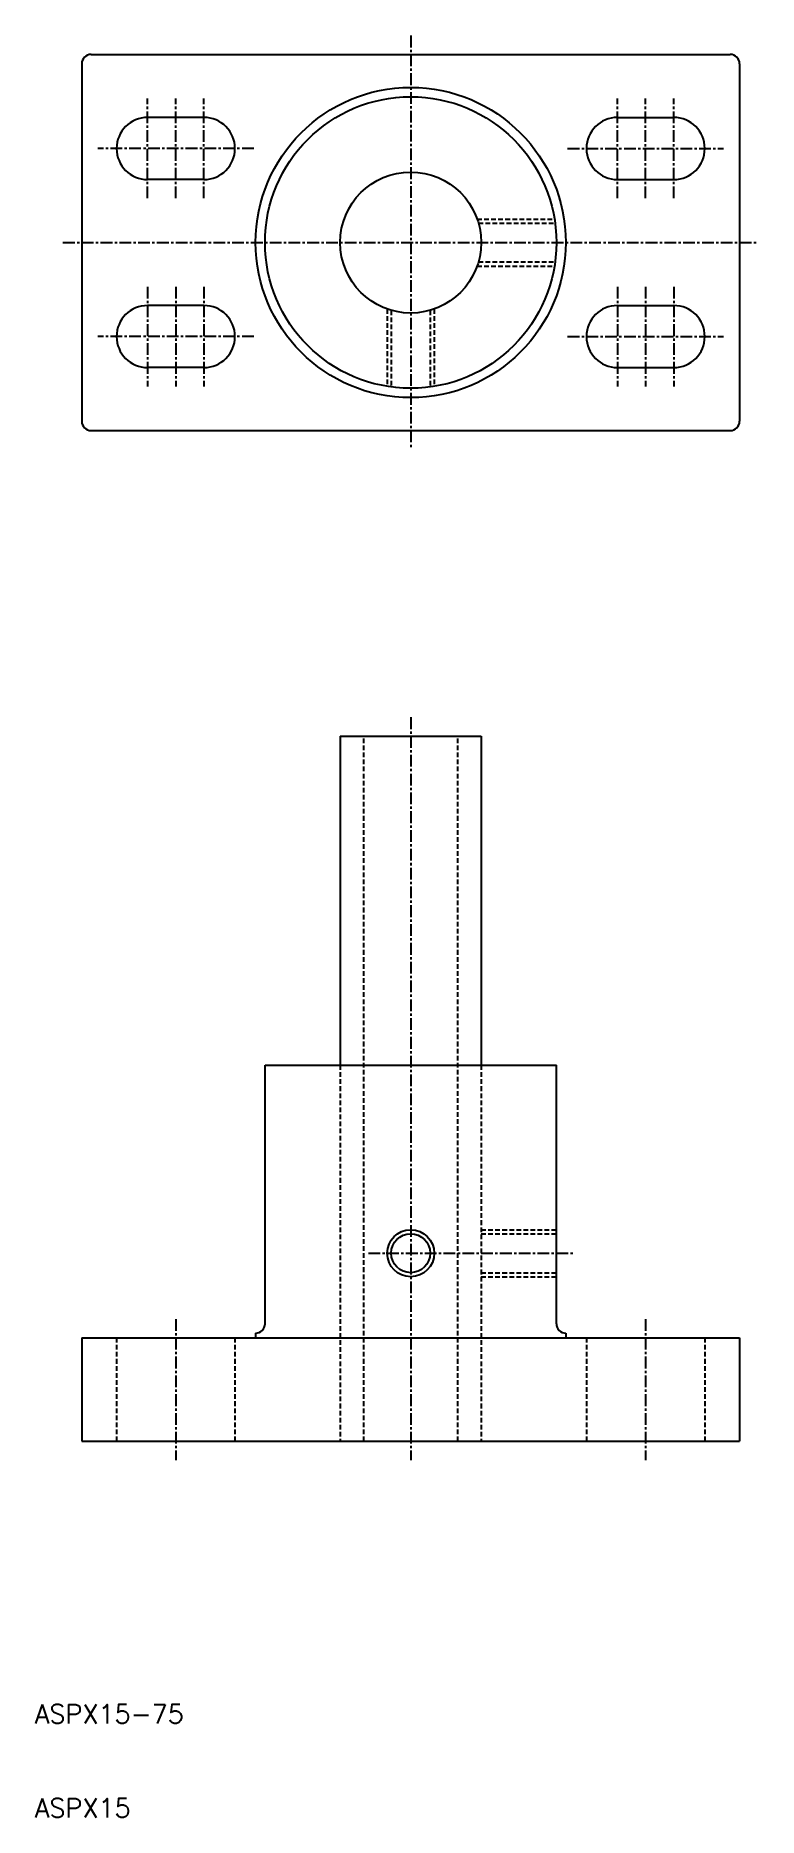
# Model space of a CAD drawing. Extents: x 10 to 87, y 10 to 199.
import ezdxf

# ---------------------------------------------------------------- set-up
doc = ezdxf.new("R2010")
doc.units = 0
doc.linetypes.add('CENTER', pattern=[2, 1.25, -0.25, 0.25, -0.25])
doc.linetypes.add('DASHED', pattern=[0.75, 0.5, -0.25])
doc.layers.get('0').update_dxf_attribs({"linetype": 'CONTINUOUS'})
doc.layers.add('CENTER', color=1, linetype='CENTER')
doc.styles.get("Standard").update_dxf_attribs({"font": 'txt.shx', "bigfont": 'extfont.shx'})

msp = doc.modelspace()

# ---------------------------------------------------------------- linework, layer by layer
at = {"color": 7, "linetype": 'CONTINUOUS'}
for p, q in [((16, 197.49), (84, 197.49)), ((15, 196.49), (15, 158.49)), ((85, 196.49), (85, 158.49)), ((28, 190.79), (22, 190.79)), ((72, 190.79), (78, 190.79)), ((28, 184.19), (22, 184.19)), ((72, 184.19), (78, 184.19)), ((28, 170.79), (22, 170.79)), ((72, 170.79), (78, 170.79)), ((28, 164.19), (22, 164.19)), ((72, 164.19), (78, 164.19)), ((16, 157.49), (84, 157.49)), ((42.5, 125), (57.5, 125)), ((42.5, 125), (42.5, 90)), ((57.5, 125), (57.5, 90)), ((34.5, 90), (65.5, 90)), ((34.5, 62.5), (34.5, 90)), ((65.5, 62.5), (65.5, 90)), ((15, 61), (85, 61)), ((15, 61), (15, 50)), ((33.5, 61.5), (33.5, 61)), ((66.5, 61.5), (66.5, 61)), ((85, 61), (85, 50)), ((15, 50), (85, 50))]:
    msp.add_line(p, q, dxfattribs=at)
at = {"color": 3, "linetype": 'DASHED'}
for p, q in [((57.07, 179.99), (65.3, 179.99)), ((57.21, 179.56), (65.36, 179.56)), ((57.07, 174.99), (65.3, 174.99)), ((57.21, 175.43), (65.36, 175.43)), ((47.5, 170.42), (47.5, 162.2)), ((47.93, 170.28), (47.93, 162.13)), ((52.07, 170.28), (52.07, 162.13)), ((52.5, 170.42), (52.5, 162.2)), ((45, 50), (45, 125)), ((55, 50), (55, 125)), ((42.5, 90), (42.5, 50)), ((57.5, 90), (57.5, 50)), ((57.5, 72.5), (65.5, 72.5)), ((57.5, 72.07), (65.5, 72.07)), ((57.5, 67.93), (65.5, 67.93)), ((57.5, 67.5), (65.5, 67.5)), ((18.7, 61), (18.7, 50)), ((31.3, 61), (31.3, 50)), ((68.7, 61), (68.7, 50)), ((81.3, 61), (81.3, 50))]:
    msp.add_line(p, q, dxfattribs=at)
at = {"color": 7, "linetype": 'CONTINUOUS'}
for centre, radius in [((50, 177.49), 16.5), ((50, 177.49), 15.5), ((50, 177.49), 7.5), ((50, 70), 2.07)]:
    msp.add_circle(centre, radius, dxfattribs=at)
at = {"color": 3, "linetype": 'CONTINUOUS'}
msp.add_circle((50, 70), 2.5, dxfattribs=at)
at = {"color": 7, "linetype": 'CONTINUOUS'}
for centre, radius, start, end in [((16, 196.49), 1, 90, 180), ((84, 196.49), 1, 0, 90), ((22, 187.49), 3.3, 90, 270), ((28, 187.49), 3.3, 270, 90), ((72, 187.49), 3.3, 90, 270), ((78, 187.49), 3.3, 270, 90), ((22, 167.49), 3.3, 90, 270), ((28, 167.49), 3.3, 270, 90), ((72, 167.49), 3.3, 90, 270), ((78, 167.49), 3.3, 270, 90), ((16, 158.49), 1, 180, 270), ((84, 158.49), 1, 270, 0), ((33.5, 62.5), 1, 270, 0), ((66.5, 62.5), 1, 180, 270)]:
    msp.add_arc(centre, radius, start, end, dxfattribs=at)
at = {"layer": 'CENTER', "color": 1, "linetype": 'CENTER'}
for p, q in [((50, 199.49), (50, 155.49)), ((22, 182.19), (22, 192.79)), ((25, 182.19), (25, 192.79)), ((28, 182.19), (28, 192.79)), ((72, 182.19), (72, 192.79)), ((75, 182.19), (75, 192.79)), ((78, 182.19), (78, 192.79)), ((33.3, 187.49), (16.7, 187.49)), ((66.7, 187.49), (83.3, 187.49)), ((13, 177.49), (87, 177.49)), ((22, 172.79), (22, 162.19)), ((25, 172.79), (25, 162.19)), ((28, 172.79), (28, 162.19)), ((72, 172.79), (72, 162.19)), ((75, 172.79), (75, 162.19)), ((78, 172.79), (78, 162.19)), ((33.3, 167.49), (16.7, 167.49)), ((66.7, 167.49), (83.3, 167.49)), ((50, 127), (50, 48)), ((45.5, 70), (67.5, 70)), ((25, 63), (25, 48)), ((75, 63), (75, 48))]:
    msp.add_line(p, q, dxfattribs=at)

# ---------------------------------------------------------------- texts
for s, p in [('ASPX15-75', (10, 20)), ('ASPX15', (10, 10))]:
    msp.add_text(s, height=2).set_placement(p)

doc.saveas('drawing.dxf')
